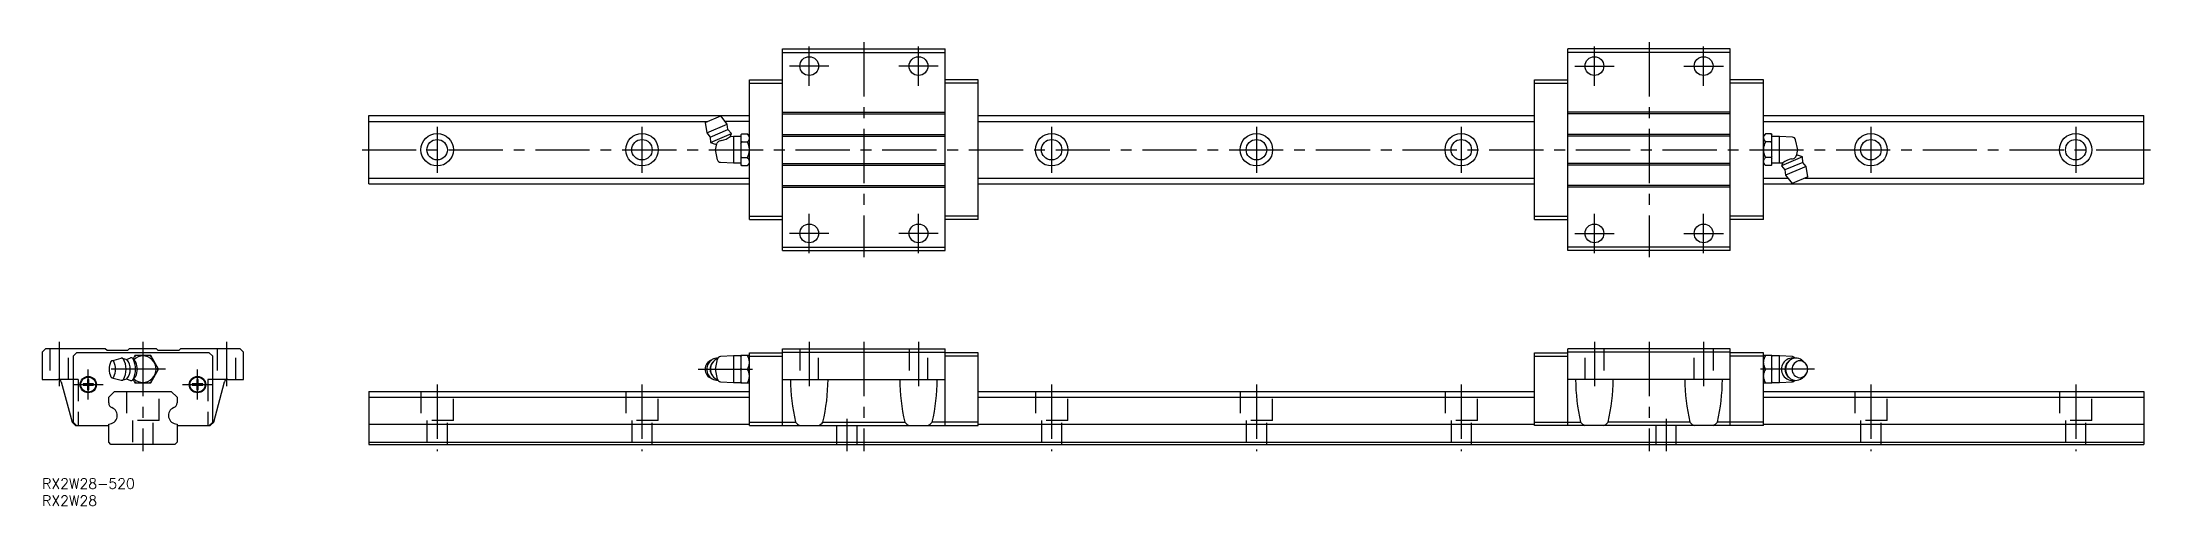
# Model space of a CAD drawing. Extents: x 0 to 618, y -8 to 128.
import ezdxf

# ---------------------------------------------------------------- set-up
doc = ezdxf.new("R2010")
doc.units = 0
doc.header["$LTSCALE"] = 0.5
doc.linetypes.add('CENTER', pattern=[50.8, 31.75, -6.35, 6.35, -6.35])
doc.linetypes.add('DASHED', pattern=[19.05, 12.7, -6.35])
for name, color, linetype in [('MSM_CENTER', 1, 'CENTER'), ('MSM_CONTINUOUS', 7, 'CONTINUOUS'), ('MSM_DASHED', 4, 'DASHED'), ('MSM_PART_NUMBER', 7, 'CONTINUOUS')]:
    doc.layers.add(name, color=color, linetype=linetype)
doc.styles.get("Standard").update_dxf_attribs({"font": 'txt.shx', "height": 2, "bigfont": 'bigfont.shx'})

# ---------------------------------------------------------------- blocks, each defined once
blk = doc.blocks.new('*U51')
at = {"layer": 'MSM_PART_NUMBER'}
blk.add_text('RX2W28-520', height=3, dxfattribs=at).set_placement((0, -3))
blk = doc.blocks.new('*U52')
at = {"layer": 'MSM_PART_NUMBER'}
blk.add_text('RX2W28', height=3, dxfattribs=at).set_placement((0, -8))

msp = doc.modelspace()

# ---------------------------------------------------------------- linework, layer by layer
at = {"layer": 'MSM_CENTER'}
for p, q in [((224.7, 115), (224.7, 126.55)), ((240.7, 127.78), (240.7, 64.78)), ((256.7, 115), (256.7, 126.55)), ((454.7, 115), (454.7, 126.55)), ((470.7, 127.78), (470.7, 64.78)), ((486.7, 115), (486.7, 126.55)), ((230.48, 120.78), (218.93, 120.78)), ((262.48, 120.78), (250.93, 120.78)), ((448.93, 120.78), (460.48, 120.78)), ((480.93, 120.78), (492.48, 120.78)), ((115.7, 103.03), (115.7, 89.53)), ((175.7, 103.03), (175.7, 89.53)), ((295.7, 103.03), (295.7, 89.53)), ((355.7, 103.03), (355.7, 89.53)), ((415.7, 103.03), (415.7, 89.53)), ((535.7, 103.03), (535.7, 89.53)), ((595.7, 103.03), (595.7, 89.53)), ((93.7, 96.28), (617.7, 96.28)), ((224.7, 66), (224.7, 77.55)), ((256.7, 66), (256.7, 77.55)), ((454.7, 66), (454.7, 77.55)), ((486.7, 66), (486.7, 77.55)), ((230.48, 71.78), (218.93, 71.78)), ((262.48, 71.78), (250.93, 71.78)), ((448.93, 71.78), (460.48, 71.78)), ((480.93, 71.78), (492.48, 71.78)), ((5, 40), (5, 27)), ((29.5, 40), (29.5, 8)), ((54, 40), (54, 27)), ((224.7, 40), (224.7, 27)), ((240.7, 40), (240.7, 8)), ((256.7, 40), (256.7, 27)), ((454.7, 40), (454.7, 27)), ((470.7, 40), (470.7, 8)), ((486.7, 40), (486.7, 27)), ((13.5, 23.1), (13.5, 31.9)), ((36.11, 32), (17.6, 32)), ((45.5, 23.1), (45.5, 31.9)), ((192.2, 32), (209.2, 32)), ((519.2, 32), (502.2, 32)), ((9.1, 27.5), (17.9, 27.5)), ((41.1, 27.5), (49.9, 27.5)), ((115.7, 27.5), (115.7, 8)), ((175.7, 27.5), (175.7, 8)), ((295.7, 27.5), (295.7, 8)), ((355.7, 27.5), (355.7, 8)), ((415.7, 27.5), (415.7, 8)), ((535.7, 27.5), (535.7, 8)), ((595.7, 27.5), (595.7, 8)), ((235.7, 17.5), (235.7, 8)), ((475.7, 17.5), (475.7, 8))]:
    msp.add_line(p, q, dxfattribs=at)
at = {"layer": 'MSM_CONTINUOUS'}
for p, q in [((216.9, 125.78), (264.5, 125.78)), ((216.9, 66.78), (216.9, 125.78)), ((216.9, 124.78), (264.5, 124.78)), ((264.5, 66.78), (264.5, 125.78)), ((494.5, 125.78), (446.9, 125.78)), ((446.9, 66.78), (446.9, 125.78)), ((494.5, 124.78), (446.9, 124.78)), ((494.5, 66.78), (494.5, 125.78)), ((207.2, 116.73), (216.9, 116.73)), ((207.2, 75.83), (207.2, 116.73)), ((207.2, 115.74), (216.9, 115.74)), ((274.2, 116.73), (264.5, 116.73)), ((274.2, 115.74), (264.5, 115.74)), ((274.2, 75.83), (274.2, 116.73)), ((437.2, 75.83), (437.2, 116.73)), ((437.2, 116.73), (446.9, 116.73)), ((437.2, 115.74), (446.9, 115.74)), ((504.2, 116.73), (494.5, 116.73)), ((504.2, 115.74), (494.5, 115.74)), ((504.2, 75.83), (504.2, 116.73)), ((95.7, 106.28), (207.2, 106.28)), ((95.7, 86.28), (95.7, 106.28)), ((194.2, 104.24), (198.8, 106.2)), ((200.68, 103.73), (198.8, 106.2)), ((216.9, 107.28), (264.5, 107.28)), ((216.9, 106.78), (264.5, 106.78)), ((274.2, 106.28), (437.2, 106.28)), ((494.5, 107.28), (446.9, 107.28)), ((494.5, 106.78), (446.9, 106.78)), ((504.2, 106.28), (615.7, 106.28)), ((615.7, 86.28), (615.7, 106.28)), ((95.7, 104.59), (195.03, 104.59)), ((194.2, 104.24), (194.67, 101.18)), ((194.67, 101.18), (200.68, 103.73)), ((194.67, 101.18), (195.65, 99.97)), ((195.65, 99.97), (200.87, 102.18)), ((195.65, 99.97), (195.77, 98.39)), ((195.77, 98.39), (201.92, 101)), ((207.2, 104.59), (200.02, 104.59)), ((200.87, 102.18), (200.68, 103.73)), ((201.92, 101), (200.87, 102.18)), ((201.51, 100.09), (201.92, 101)), ((202.5, 100.15), (201.51, 100.09)), ((204.7, 100.15), (202.5, 100.15)), ((202.5, 100.15), (202.5, 92.4)), ((204.91, 100.89), (204.7, 100.68)), ((204.7, 100.66), (204.91, 100.89)), ((204.7, 100.68), (204.7, 91.88)), ((204.91, 100.89), (206.59, 100.89)), ((207.2, 100.28), (206.59, 100.89)), ((216.9, 100.78), (264.5, 100.78)), ((216.9, 100.28), (264.5, 100.28)), ((274.2, 104.59), (437.2, 104.59)), ((494.5, 100.78), (446.9, 100.78)), ((494.5, 100.28), (446.9, 100.28)), ((504.2, 104.59), (615.7, 104.59)), ((504.81, 100.89), (504.2, 100.28)), ((506.49, 100.89), (504.81, 100.89)), ((506.7, 100.68), (506.49, 100.89)), ((506.49, 100.89), (506.7, 100.66)), ((506.7, 91.88), (506.7, 100.68)), ((508.9, 100.15), (506.7, 100.15)), ((508.9, 92.4), (508.9, 100.15)), ((512.71, 99.95), (508.9, 100.15)), ((514.3, 96.28), (513.63, 99.18)), ((195.77, 98.39), (197.17, 97.9)), ((197.51, 98.04), (197.1, 96.28)), ((197.1, 96.28), (197.77, 93.37)), ((197.17, 97.9), (197.63, 98.09)), ((204.91, 98.58), (204.7, 98.81)), ((204.7, 98.12), (204.91, 98.58)), ((204.7, 93.74), (204.91, 93.97)), ((204.91, 98.58), (206.59, 98.58)), ((204.91, 93.97), (206.59, 93.97)), ((506.49, 98.58), (504.81, 98.58)), ((506.49, 93.97), (504.81, 93.97)), ((506.7, 98.81), (506.49, 98.58)), ((506.7, 94.43), (506.49, 93.97)), ((506.49, 93.97), (506.7, 93.74)), ((515.63, 94.16), (509.48, 91.55)), ((514.24, 94.65), (513.77, 94.46)), ((513.89, 94.51), (514.3, 96.28)), ((515.63, 94.16), (514.24, 94.65)), ((515.75, 92.58), (515.63, 94.16)), ((95.7, 87.96), (207.2, 87.96)), ((198.69, 92.6), (202.5, 92.4)), ((202.5, 92.4), (204.7, 92.4)), ((204.91, 91.66), (204.7, 91.89)), ((204.7, 91.88), (204.91, 91.66)), ((204.91, 91.66), (206.59, 91.66)), ((206.59, 91.66), (207.2, 92.28)), ((216.9, 92.28), (264.5, 92.28)), ((216.9, 91.78), (264.5, 91.78)), ((274.2, 87.96), (437.2, 87.96)), ((494.5, 92.28), (446.9, 92.28)), ((494.5, 91.78), (446.9, 91.78)), ((504.2, 92.28), (504.81, 91.66)), ((504.2, 87.96), (511.38, 87.96)), ((504.2, 87.96), (511.38, 87.96)), ((506.49, 91.66), (504.81, 91.66)), ((506.7, 91.89), (506.49, 91.66)), ((506.49, 91.66), (506.7, 91.88)), ((506.7, 92.4), (508.9, 92.4)), ((508.9, 92.4), (509.89, 92.46)), ((509.89, 92.46), (509.48, 91.55)), ((509.48, 91.55), (510.53, 90.37)), ((515.75, 92.58), (510.53, 90.37)), ((510.53, 90.37), (510.73, 88.82)), ((516.73, 91.37), (510.73, 88.82)), ((510.73, 88.82), (512.6, 86.35)), ((517.2, 88.31), (512.6, 86.35)), ((516.73, 91.37), (515.75, 92.58)), ((516.38, 87.96), (615.7, 87.96)), ((517.2, 88.31), (516.73, 91.37)), ((95.7, 86.28), (207.2, 86.28)), ((216.9, 85.78), (264.5, 85.78)), ((216.9, 85.28), (264.5, 85.28)), ((274.2, 86.28), (437.2, 86.28)), ((494.5, 85.78), (446.9, 85.78)), ((494.5, 85.28), (446.9, 85.28)), ((504.2, 86.28), (615.7, 86.28)), ((207.2, 76.82), (216.9, 76.82)), ((207.2, 75.83), (216.9, 75.83)), ((274.2, 76.82), (264.5, 76.82)), ((274.2, 75.83), (264.5, 75.83)), ((437.2, 76.82), (446.9, 76.82)), ((437.2, 75.83), (446.9, 75.83)), ((504.2, 76.82), (494.5, 76.82)), ((504.2, 75.83), (494.5, 75.83)), ((216.9, 67.78), (264.5, 67.78)), ((216.9, 66.78), (264.5, 66.78)), ((494.5, 67.78), (446.9, 67.78)), ((494.5, 66.78), (446.9, 66.78)), ((1, 38), (0, 37)), ((18.5, 38), (1, 38)), ((19, 37.5), (18.5, 38)), ((25, 37.5), (19, 37.5)), ((25.5, 38), (25, 37.5)), ((33.5, 38), (25.5, 38)), ((34, 37.5), (33.5, 38)), ((40, 37.5), (34, 37.5)), ((40.5, 38), (40, 37.5)), ((58, 38), (40.5, 38)), ((59, 37), (58, 38)), ((216.9, 38), (264.5, 38)), ((216.9, 15.5), (216.9, 38)), ((264.5, 15.5), (264.5, 38)), ((446.9, 15.5), (446.9, 38)), ((494.5, 38), (446.9, 38)), ((494.5, 15.5), (494.5, 38)), ((0, 37), (0, 29)), ((10.04, 36.8), (9.05, 35.81)), ((9.05, 35.81), (9.05, 16.5)), ((48.96, 36.8), (10.04, 36.8)), ((20.42, 34.48), (23.18, 35.24)), ((23.48, 35.24), (24.84, 34.82)), ((24.7, 34.86), (25.89, 35.3)), ((26.56, 35.11), (27.41, 34.01)), ((27.19, 35.99), (26.63, 35.02)), ((31.81, 35.99), (27.19, 35.99)), ((34.11, 32), (31.81, 35.99)), ((31.81, 28), (34.11, 32)), ((49.95, 35.81), (48.96, 36.8)), ((49.95, 16.5), (49.95, 35.81)), ((59, 29), (59, 37)), ((197.77, 34.9), (197.1, 32)), ((197.1, 32), (197.77, 29.1)), ((202.5, 35.88), (198.69, 35.68)), ((204.7, 35.88), (202.5, 35.88)), ((202.5, 35.88), (202.5, 28.13)), ((204.7, 35.99), (204.7, 28)), ((207.2, 35.99), (204.7, 35.99)), ((204.7, 35.59), (204.91, 35.99)), ((204.91, 32), (204.7, 32.4)), ((204.7, 31.6), (204.91, 32)), ((204.91, 32), (206.59, 32)), ((207.2, 36.8), (216.9, 36.8)), ((207.2, 15.5), (207.2, 36.8)), ((207.2, 35.81), (216.9, 35.81)), ((216.9, 37), (264.5, 37)), ((274.2, 36.8), (264.5, 36.8)), ((274.2, 35.81), (264.5, 35.81)), ((274.2, 15.5), (274.2, 36.8)), ((437.2, 15.5), (437.2, 36.8)), ((437.2, 36.8), (446.9, 36.8)), ((437.2, 35.81), (446.9, 35.81)), ((494.5, 37), (446.9, 37)), ((504.2, 36.8), (494.5, 36.8)), ((504.2, 35.81), (494.5, 35.81)), ((504.2, 15.5), (504.2, 36.8)), ((506.7, 35.99), (504.2, 35.99)), ((506.49, 32), (504.81, 32)), ((506.49, 35.99), (506.7, 35.59)), ((506.7, 32.4), (506.49, 32)), ((506.49, 32), (506.7, 31.6)), ((506.7, 28), (506.7, 35.99)), ((508.9, 35.88), (506.7, 35.88)), ((508.9, 28.13), (508.9, 35.88)), ((512.71, 35.68), (508.9, 35.88)), ((511.72, 34.43), (511.4, 34.11)), ((516.27, 34.01), (515.52, 34.62)), ((0, 29), (4.63, 29)), ((5.6, 28.26), (8.75, 16.5)), ((13.3, 27.7), (11.97, 27.7)), ((11.97, 27.3), (13.3, 27.3)), ((13.3, 29.03), (13.3, 27.7)), ((13.3, 27.3), (13.3, 25.97)), ((13.7, 27.7), (13.7, 29.03)), ((15.03, 27.7), (13.7, 27.7)), ((13.7, 25.97), (13.7, 27.3)), ((13.7, 27.3), (15.03, 27.3)), ((19.5, 23.82), (21.18, 25.5)), ((20.42, 29.52), (23.18, 28.76)), ((21.18, 25.5), (37.82, 25.5)), ((23.48, 28.76), (24.84, 29.18)), ((24.7, 29.14), (25.89, 28.7)), ((26.56, 28.89), (27.41, 29.99)), ((26.63, 28.98), (27.19, 28)), ((27.19, 28), (31.81, 28)), ((37.82, 25.5), (39.5, 23.82)), ((45.3, 27.7), (43.97, 27.7)), ((43.97, 27.3), (45.3, 27.3)), ((45.3, 29.03), (45.3, 27.7)), ((45.3, 27.3), (45.3, 25.97)), ((45.7, 27.7), (45.7, 29.03)), ((47.03, 27.7), (45.7, 27.7)), ((45.7, 27.3), (47.03, 27.3)), ((45.7, 25.97), (45.7, 27.3)), ((50.25, 16.5), (53.4, 28.26)), ((54.37, 29), (59, 29)), ((95.7, 25.5), (95.7, 10)), ((95.7, 25.5), (207.2, 25.5)), ((198.69, 28.32), (202.5, 28.13)), ((202.5, 28.13), (204.7, 28.13)), ((204.91, 28), (204.7, 28.41)), ((204.7, 28), (207.2, 28)), ((207.2, 30.2), (207.2, 30.18)), ((216.9, 29), (264.5, 29)), ((274.2, 25.5), (437.2, 25.5)), ((494.5, 29), (446.9, 29)), ((504.2, 28), (506.7, 28)), ((504.2, 25.5), (615.7, 25.5)), ((506.7, 28.41), (506.49, 28)), ((506.7, 28.13), (508.9, 28.13)), ((508.9, 28.13), (512.71, 28.32)), ((511.4, 29.89), (511.72, 29.57)), ((515.52, 29.38), (516.27, 29.99)), ((615.7, 25.5), (615.7, 10)), ((19.5, 22.14), (19.5, 23.82)), ((39.5, 23.82), (39.5, 22.14)), ((95.7, 23.82), (207.2, 23.82)), ((274.2, 23.82), (437.2, 23.82)), ((504.2, 23.82), (615.7, 23.82)), ((8.75, 16.5), (9.75, 15.5)), ((9.05, 16.5), (10.05, 15.5)), ((9.75, 15.5), (19.5, 15.5)), ((19.5, 10.6), (19.5, 15.93)), ((39.5, 15.93), (39.5, 10.6)), ((39.5, 15.5), (49.25, 15.5)), ((48.95, 15.5), (49.95, 16.5)), ((49.25, 15.5), (50.25, 16.5)), ((95.7, 15.93), (207.2, 15.93)), ((207.2, 16.5), (220.68, 16.5)), ((207.2, 15.5), (274.2, 15.5)), ((228.72, 16.5), (252.68, 16.5)), ((274.2, 16.5), (260.72, 16.5)), ((274.2, 15.93), (437.2, 15.93)), ((437.2, 16.5), (450.68, 16.5)), ((504.2, 15.5), (437.2, 15.5)), ((482.68, 16.5), (458.72, 16.5)), ((504.2, 16.5), (490.72, 16.5)), ((504.2, 15.93), (615.7, 15.93)), ((20.1, 10), (19.5, 10.6)), ((38.9, 10), (20.1, 10)), ((39.5, 10.6), (38.9, 10)), ((95.7, 10.6), (615.7, 10.6)), ((95.7, 10), (615.7, 10))]:
    msp.add_line(p, q, dxfattribs=at)
for centre, radius in [((224.7, 120.78), 2.75), ((256.7, 120.78), 2.75), ((454.7, 120.78), 2.75), ((486.7, 120.78), 2.75), ((115.7, 96.28), 4.75), ((115.7, 96.28), 3), ((175.7, 96.28), 4.75), ((175.7, 96.28), 3), ((295.7, 96.28), 4.75), ((295.7, 96.28), 3), ((355.7, 96.28), 4.75), ((355.7, 96.28), 3), ((415.7, 96.28), 4.75), ((415.7, 96.28), 3), ((535.7, 96.28), 4.75), ((535.7, 96.28), 3), ((595.7, 96.28), 4.75), ((595.7, 96.28), 3), ((224.7, 71.78), 2.75), ((256.7, 71.78), 2.75), ((454.7, 71.78), 2.75), ((486.7, 71.78), 2.75), ((13.5, 27.5), 2.4), ((13.5, 27.5), 2.2), ((45.5, 27.5), 2.4), ((45.5, 27.5), 2.2)]:
    msp.add_circle(centre, radius, dxfattribs=at)
for centre, radius, start, end in [((199.39, 95.79), 3.2, 96.679, 109.63932), ((197.36, 105.94), 7.17, 283.37008, 305.37941), ((204.76, 98.98), 2.65, 29.78186, 46.20745), ((204.85, 100.41), 2.52, 313.51039, 332.3629), ((205.99, 99.7), 1.22, 6.54107, 29.24028), ((206.08, 99.75), 1.13, 333.15061, 354.16596), ((505.32, 99.72), 1.13, 153.1506, 174.16596), ((505.95, 99.95), 1.77, 190.09603, 230.30399), ((506.55, 99.06), 2.52, 133.51039, 152.3629), ((512.66, 98.95), 1, 13, 87), ((198.57, 97.88), 0.956, 105.39882, 166.8653), ((198.75, 93.6), 1, 193, 267), ((211.74, 97.39), 7.64, 202.81516, 206.6361), ((201.78, 96.04), 5.44, 4.58251, 27.86822), ((202.27, 96.37), 4.94, 330.94706, 356.6022), ((205.46, 92.6), 1.77, 10.09603, 50.30399), ((206.08, 92.83), 1.13, 333.1506, 354.16596), ((509.13, 96.18), 4.94, 150.94706, 176.6022), ((509.62, 96.51), 5.44, 184.58251, 207.86822), ((505.32, 92.8), 1.13, 153.15061, 174.16596), ((505.41, 92.85), 1.22, 186.54107, 209.24028), ((506.55, 92.14), 2.52, 133.51039, 152.3629), ((499.66, 95.16), 7.64, 22.81516, 26.6361), ((514.05, 86.61), 7.17, 103.37008, 125.37941), ((512.02, 96.76), 3.2, 276.679, 289.63932), ((512.84, 94.67), 0.956, 285.39882, 346.8653), ((204.85, 93.49), 2.52, 313.51039, 332.3629), ((506.64, 93.57), 2.65, 209.78186, 226.20745), ((24.69, 32), 5.1, 154.20081, 205.79919), ((20.55, 34.01), 0.495, 25.5518, 154.4482), ((16.41, 32), 5.1, 334.20081, 25.79919), ((23.32, 34.73), 0.525, 29.51218, 105.32587), ((18.49, 32), 6.08, 330.50503, 29.49497), ((21.16, 32), 4.63, 322.57895, 37.42105), ((26.1, 34.75), 0.589, 27.8192, 110.36344), ((20.97, 32), 6.41, 331.842, 28.15799), ((29.5, 32), 3.88, 226.0602, 133.9398), ((29.5, 32), 4.4, 114.7758, 125.2242), ((23.35, 32), 4.53, 333.66998, 26.33002), ((29.5, 32), 4.4, 54.7758, 65.2242), ((29.5, 32), 4.4, 354.7758, 5.2242), ((197.08, 32), 2.87, 108.86076, 251.13924), ((197.92, 32), 3.25, 89.95273, 270.04727), ((198.68, 32), 3.03, 137.34336, 222.65664), ((199.21, 32), 3.44, 112.87028, 247.12972), ((198.75, 34.68), 1, 93, 167), ((203.03, 33.79), 4.19, 5.281, 31.86637), ((203.15, 34.17), 4.06, 327.72095, 354.95343), ((203.15, 29.83), 4.06, 5.04657, 32.27905), ((508.37, 33.79), 4.19, 148.13363, 174.719), ((508.24, 34.17), 4.06, 184.85624, 212.29113), ((508.24, 29.83), 4.06, 147.70887, 175.14376), ((512.76, 32), 3.28, 79.99887, 279.98114), ((513.53, 32), 3, 135.30968, 224.69032), ((514.18, 32), 3.45, 135.30968, 224.69032), ((513.72, 32.44), 2.82, 50.51154, 135.17113), ((515.11, 32), 2.51, 94.74056, 265.25944), ((512.66, 34.68), 1, 34.87764, 87), ((514.69, 32), 2.51, 274.74056, 85.25944), ((514.57, 32), 2.63, 310.35501, 49.64499), ((4.63, 28), 1, 15, 90), ((13.5, 27.5), 1.54, 172.53791, 187.46209), ((13.5, 27.5), 1.54, 82.53791, 97.46209), ((13.5, 27.5), 1.54, 262.53791, 277.46209), ((13.5, 27.5), 1.54, 352.53791, 7.46209), ((20.55, 29.99), 0.495, 205.55211, 334.44789), ((23.32, 29.27), 0.525, 254.67412, 330.4878), ((26.1, 29.25), 0.589, 249.63654, 332.1807), ((29.5, 32), 4.4, 234.7758, 245.2242), ((29.5, 32), 4.4, 294.7758, 305.2242), ((45.5, 27.5), 1.54, 172.53791, 187.46209), ((45.5, 27.5), 1.54, 82.53791, 97.46209), ((45.5, 27.5), 1.54, 262.53791, 277.46209), ((45.5, 27.5), 1.54, 352.53791, 7.46209), ((54.37, 28), 1, 90, 165), ((198.75, 29.32), 1, 193, 267), ((203.03, 30.21), 4.19, 328.13363, 354.719), ((274.96, 29.25), 55.76, 180.25358, 193.21754), ((174.44, 29.25), 55.76, 346.78246, 359.74642), ((306.96, 29.25), 55.76, 180.25358, 193.21754), ((206.44, 29.25), 55.76, 346.78246, 359.74642), ((504.96, 29.25), 55.76, 180.25358, 193.21754), ((404.44, 29.25), 55.76, 346.78246, 359.74642), ((536.96, 29.25), 55.76, 180.25358, 193.21754), ((436.44, 29.25), 55.76, 346.78246, 359.74642), ((508.37, 30.21), 4.19, 185.281, 211.86637), ((513.72, 31.56), 2.82, 224.82887, 309.48846), ((512.66, 29.32), 1, 273, 325.12236), ((21, 22.14), 1.5, 180, 247.97569), ((19.5, 18.43), 2.5, 270, 67.97569), ((39.5, 18.43), 2.5, 112.02431, 270), ((38, 22.14), 1.5, 292.02431, 0), ((224.7, 20.25), 5.5, 222.98589, 239.66585), ((224.7, 20.25), 5.5, 300.33415, 317.01411), ((256.7, 20.25), 5.5, 222.98589, 239.66585), ((256.7, 20.25), 5.5, 300.33415, 317.01411), ((454.7, 20.25), 5.5, 222.98589, 239.66585), ((454.7, 20.25), 5.5, 300.33415, 317.01411), ((486.7, 20.25), 5.5, 222.98589, 239.66585), ((486.7, 20.25), 5.5, 300.33415, 317.01411)]:
    msp.add_arc(centre, radius, start, end, dxfattribs=at)
at = {"layer": 'MSM_DASHED'}
for p, q in [((2.25, 38), (2.25, 29)), ((7.75, 29), (7.75, 38)), ((51.25, 38), (51.25, 29)), ((56.75, 29), (56.75, 38)), ((221.95, 38), (221.95, 29)), ((227.45, 29), (227.45, 38)), ((253.95, 38), (253.95, 29)), ((259.45, 29), (259.45, 38)), ((451.95, 29), (451.95, 38)), ((457.45, 38), (457.45, 29)), ((483.95, 29), (483.95, 38)), ((489.45, 38), (489.45, 29)), ((10.5, 29), (4.63, 29)), ((10.5, 29), (10.5, 15.5)), ((24.75, 25.5), (24.75, 17)), ((34.25, 17), (34.25, 25.5)), ((54.37, 29), (48.5, 29)), ((48.5, 29), (48.5, 15.5)), ((110.95, 25.5), (110.95, 17)), ((120.45, 17), (120.45, 25.5)), ((170.95, 25.5), (170.95, 17)), ((180.45, 17), (180.45, 25.5)), ((219.2, 29), (219.2, 28.93)), ((230.2, 28.93), (230.2, 29)), ((251.2, 28.93), (251.2, 29)), ((262.2, 28.93), (262.2, 29)), ((290.95, 25.5), (290.95, 17)), ((300.45, 17), (300.45, 25.5)), ((350.95, 25.5), (350.95, 17)), ((360.45, 17), (360.45, 25.5)), ((410.95, 25.5), (410.95, 17)), ((420.45, 17), (420.45, 25.5)), ((449.2, 28.93), (449.2, 29)), ((460.2, 28.93), (460.2, 29)), ((481.2, 28.93), (481.2, 29)), ((492.2, 29), (492.2, 28.93)), ((530.95, 25.5), (530.95, 17)), ((540.45, 17), (540.45, 25.5)), ((590.95, 25.5), (590.95, 17)), ((600.45, 17), (600.45, 25.5)), ((34.25, 17), (24.75, 17)), ((26.5, 17), (26.5, 10)), ((32.5, 10), (32.5, 17)), ((120.45, 17), (110.95, 17)), ((112.7, 17), (112.7, 10)), ((118.7, 10), (118.7, 17)), ((180.45, 17), (170.95, 17)), ((172.7, 17), (172.7, 10)), ((178.7, 10), (178.7, 17)), ((232.7, 15.5), (232.7, 10)), ((238.7, 10), (238.7, 15.5)), ((300.45, 17), (290.95, 17)), ((292.7, 17), (292.7, 10)), ((298.7, 10), (298.7, 17)), ((360.45, 17), (350.95, 17)), ((352.7, 17), (352.7, 10)), ((358.7, 10), (358.7, 17)), ((420.45, 17), (410.95, 17)), ((412.7, 17), (412.7, 10)), ((418.7, 10), (418.7, 17)), ((472.7, 15.5), (472.7, 10)), ((478.7, 10), (478.7, 15.5)), ((540.45, 17), (530.95, 17)), ((532.7, 17), (532.7, 10)), ((538.7, 10), (538.7, 17)), ((600.45, 17), (590.95, 17)), ((592.7, 17), (592.7, 10)), ((598.7, 10), (598.7, 17))]:
    msp.add_line(p, q, dxfattribs=at)

# ---------------------------------------------------------------- block references
at = {"layer": 'MSM_CONTINUOUS'}
for name in ['*U51', '*U52']:
    msp.add_blockref(name, (0, 0), dxfattribs=at)

doc.saveas('drawing.dxf')
